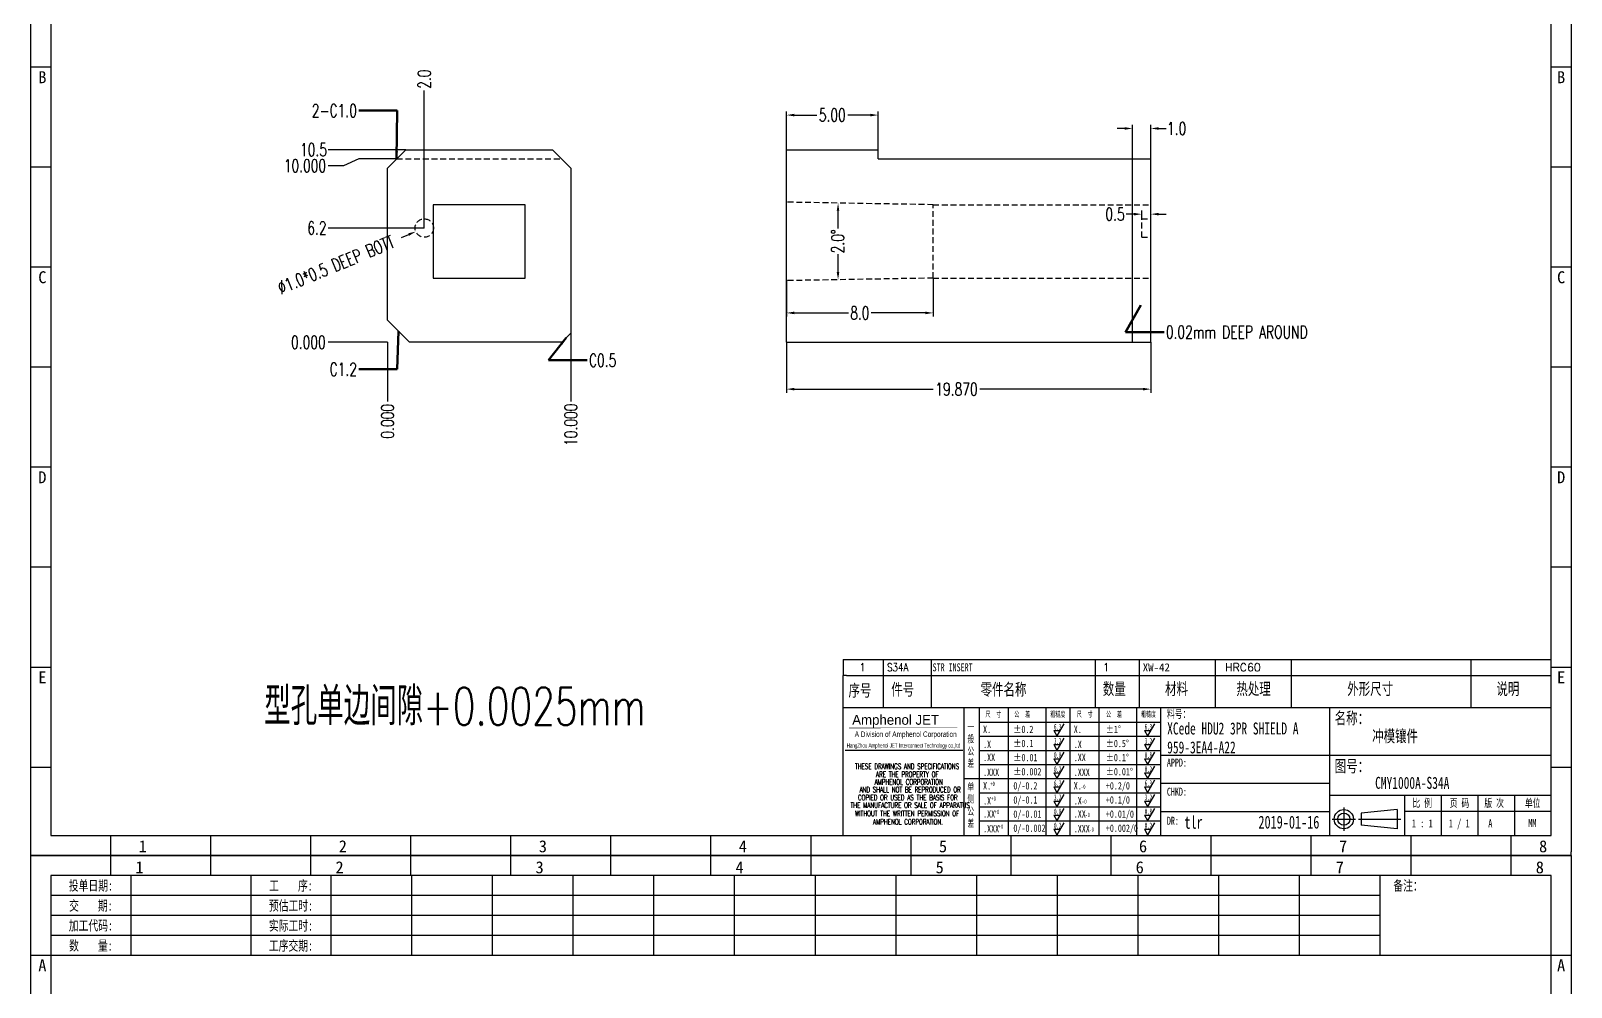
# Model space of a CAD drawing. Header units: millimetres. Extents: x -2852 to 5627, y -2271 to 1849.
# Drawn here: x -1090.8 to -1006.8, y -134.1 to -81.9 of the extents above; entities that cross this region are included whole.
import ezdxf
from ezdxf.enums import TextEntityAlignment as Align

# ---------------------------------------------------------------- set-up
doc = ezdxf.new("R2010")
doc.units = ezdxf.units.MM
doc.header["$PDSIZE"] = 3
doc.linetypes.add('DASHED2', pattern=[9.525, 6.35, -3.175])
for name, color, linetype in [('1', 7, 'Continuous'), ('11', 4, 'DASHED2'), ('41', 1, 'Continuous'), ('PUNCH', 1, 'Continuous')]:
    doc.layers.add(name, color=color, linetype=linetype)
doc.styles.add('CH', font='仿宋_GB2312_0.ttf')
doc.styles.add('jet01', font='simplex.shx', dxfattribs={"width": 0.7, "bigfont": 'hztxt.shx'})
doc.styles.add('jet02', font='simplex.shx', dxfattribs={"width": 0.7})
doc.styles.add('SIMPLEX', font='SIMPLEX')
doc.styles.get("Standard").update_dxf_attribs({"font": '仿宋_GB2312_0.ttf', "width": 0.7})
doc.styles.add('TEXTSTYLE_1', font='TRIUMB.TTF')
doc.styles.add('TEXTSTYLE_2', font='TRIUM.TTF')
doc.styles.add('tk', font='', dxfattribs={"width": 0.7})
doc.styles.add('tk 2', font='仿宋_GB2312_0.ttf', dxfattribs={"width": 0.65})
doc.styles.add('tk 4', font='simplex.shx', dxfattribs={"width": 0.65, "bigfont": 'bigfont.shx'})
doc.styles.get('tk').set_extended_font_data('NSimSun')
doc.dimstyles.new('jet02', dxfattribs={"dimtxt": 3.5, "dimasz": 2.1, "dimexe": 1, "dimexo": 0, "dimgap": 0.5, "dimtad": 0, "dimtoh": 1, "dimdec": 3, "dimzin": 9, "dimdsep": 46, "dimtxsty": 'jet02', "dimcen": 0, "dimclrt": 256, "dimazin": 2, "dimtfac": 1, "dimtdec": 3, "dimtofl": 0, "dimtmove": 0, "dimatfit": 1, "dimfxl": 0, "dimarcsym": 0})

# ---------------------------------------------------------------- blocks, each defined once
blk = doc.blocks.new('*D121')
at = {"layer": '41', "ltscale": 0.05}
for p, q in [((-134.425, -2540.86), (-134.425, -2538.77)), ((-134.005, -2538.97), (-132.772, -2538.97)), ((-129.845, -2538.97), (-131.078, -2538.97)), ((-129.425, -2540.86), (-129.425, -2538.77))]:
    blk.add_line(p, q, dxfattribs=at)
for points in [[(-134.005, -2538.9), (-134.005, -2539.04), (-134.425, -2538.97)], [(-129.845, -2538.9), (-129.845, -2539.04), (-129.425, -2538.97)]]:
    blk.add_solid(points, dxfattribs=at)
at = {"layer": 'Defpoints', "color": 0, "ltscale": 0.05}
for p in [(-129.425, -2538.97), (-134.425, -2540.86), (-129.425, -2540.86)]:
    blk.add_point(p, dxfattribs=at)
at = {"layer": '41', "ltscale": 0.05, "insert": (-131.925, -2538.97), "char_height": 0.7, "attachment_point": 5, "style": 'jet02'}
blk.add_mtext('5.00', dxfattribs=at)
blk = doc.blocks.new('A3-N')
at = {"layer": '1', "color": 1}
for p, q in [((0, 0), (0, 296.73)), ((0, 296.73), (420, 296.73)), ((21.82, 291.27), (21.82, 296.73)), ((49.09, 291.27), (49.09, 296.73)), ((76.36, 291.27), (76.36, 296.73)), ((103.64, 291.27), (103.64, 296.73)), ((103.64, 291.27), (103.64, 296.73)), ((103.64, 291.27), (103.64, 296.73)), ((130.91, 291.27), (130.91, 296.73)), ((158.18, 291.27), (158.18, 296.73)), ((185.45, 291.27), (185.45, 296.73)), ((212.73, 291.27), (212.73, 296.73)), ((240, 291.27), (240, 296.73)), ((267.27, 291.27), (267.27, 296.73)), ((294.55, 291.27), (294.55, 296.73)), ((321.82, 291.27), (321.82, 296.73)), ((349.09, 291.27), (349.09, 296.73)), ((376.36, 291.27), (376.36, 296.73)), ((403.64, 291.27), (403.64, 296.73)), ((420, 296.73), (420, 1)), ((5.45, 269.45), (0, 269.45)), ((420, 269.45), (414.55, 269.45)), ((5.45, 242.18), (0, 242.18)), ((420, 242.18), (414.55, 242.18)), ((5.45, 214.91), (0, 214.91)), ((420, 214.91), (414.55, 214.91)), ((5.45, 187.64), (0, 187.64)), ((420, 187.64), (414.55, 187.64)), ((5.45, 160.36), (0, 160.36)), ((420, 160.36), (414.55, 160.36)), ((5.45, 133.09), (0, 133.09)), ((420, 133.09), (414.55, 133.09)), ((5.45, 105.82), (0, 105.82)), ((420, 105.82), (414.55, 105.82)), ((5.45, 78.55), (0, 78.55)), ((420, 78.55), (414.55, 78.55)), ((5.45, 51.27), (0, 51.27)), ((420, 51.27), (414.55, 51.27)), ((222.45, 49.09), (221.45, 49.09)), ((221.45, 49.09), (221.45, 40.36)), ((222.45, 49.09), (414.55, 49.09)), ((232.36, 49.09), (232.36, 40.36)), ((245.45, 49.09), (245.45, 40.36)), ((290.18, 49.09), (290.18, 40.36)), ((302.18, 49.09), (302.18, 40.36)), ((322.91, 49.09), (322.91, 40.36)), ((343.64, 49.09), (343.64, 40.36)), ((392.73, 40.36), (392.73, 49.09)), ((258.55, 40.36), (258.55, 5.44)), ((266.45, 40.36), (266.45, 5.44)), ((276.78, 40.36), (276.78, 5.45)), ((291.18, 40.36), (291.18, 5.45)), ((301.51, 40.37), (301.51, 5.46)), ((308.01, 40.36), (308.01, 5.45)), ((354.09, 40.36), (354.09, 5.45)), ((308.01, 32.39), (258.55, 32.39)), ((308.01, 28.54), (258.55, 28.54)), ((414.55, 27.27), (308.01, 27.27)), ((5.45, 24), (0, 24)), ((308.01, 24.69), (258.55, 24.69)), ((420, 24), (414.55, 24)), ((308.01, 16.99), (258.55, 16.99)), ((354.09, 19.63), (308.01, 19.63)), ((308.01, 13.14), (258.55, 13.14)), ((414.55, 16.36), (354.09, 16.36)), ((374.55, 16.36), (374.55, 5.45)), ((384.55, 16.36), (384.55, 5.45)), ((394.55, 16.36), (394.55, 5.45)), ((404.55, 16.36), (404.55, 5.45)), ((308.01, 9.29), (258.55, 9.29)), ((308.01, 11.99), (354.09, 11.99)), ((372.51, 12.49), (362.69, 11.5)), ((362.69, 11.5), (362.69, 8.23)), ((372.51, 12.49), (372.51, 7.25)), ((414.55, 12), (374.55, 12)), ((21.82, 0), (21.82, 5.45)), ((49.09, 0), (49.09, 5.45)), ((76.36, 0), (76.36, 5.45)), ((103.64, 0), (103.64, 5.45)), ((130.91, 0), (130.91, 5.45)), ((158.18, 0), (158.18, 5.45)), ((185.45, 0), (185.45, 5.45)), ((212.73, 0), (212.73, 5.45)), ((240, 0), (240, 5.45)), ((267.27, 0), (267.27, 5.45)), ((294.55, 0), (294.55, 5.45)), ((321.82, 0), (321.82, 5.45)), ((349.09, 0), (349.09, 5.45)), ((372.51, 7.25), (362.69, 8.23)), ((376.36, 0), (376.36, 5.45)), ((403.64, 0), (403.64, 5.45)), ((1, 0), (0, 0)), ((420, 0), (1, 0)), ((420, 0), (420, 1))]:
    blk.add_line(p, q, dxfattribs=at)
at = {"layer": '1'}
for p, q in [((414.55, 278.18), (414.55, 284.73)), ((221.45, 40.36), (221.45, 5.45)), ((221.45, 40.36), (414.55, 40.36)), ((221.45, 40.36), (414.55, 40.36)), ((254.41, 40.36), (254.41, 5.45)), ((283.28, 40.36), (283.28, 5.45)), ((308.01, 36.24), (258.55, 36.24)), ((222.08, 28.67), (254.12, 28.67)), ((308.01, 20.84), (254.41, 20.84))]:
    blk.add_line(p, q, dxfattribs=at)
at = {"layer": '1', "color": 1, "ltscale": 0.05}
for p, q in [((278.93, 34.04), (279.79, 32.56)), ((278.93, 34.04), (280.65, 34.04)), ((281.68, 35.84), (279.79, 32.56)), ((303.66, 34.05), (304.52, 32.56)), ((303.66, 34.05), (305.38, 34.05)), ((306.41, 35.84), (304.52, 32.56)), ((278.93, 30.19), (279.79, 28.71)), ((278.93, 30.19), (280.65, 30.19)), ((281.68, 31.99), (279.79, 28.71)), ((303.66, 30.2), (305.38, 30.2)), ((303.66, 30.2), (304.52, 28.71)), ((306.41, 31.99), (304.52, 28.71)), ((278.93, 26.34), (279.79, 24.86)), ((278.93, 26.34), (280.65, 26.34)), ((281.68, 28.14), (279.79, 24.86)), ((303.66, 26.35), (304.52, 24.86)), ((303.66, 26.35), (305.38, 26.35)), ((306.41, 28.14), (304.52, 24.86)), ((278.93, 22.49), (280.65, 22.49)), ((278.93, 22.49), (279.79, 21.01)), ((281.68, 24.29), (279.79, 21.01)), ((303.66, 22.5), (305.38, 22.5)), ((303.66, 22.5), (304.52, 21.01)), ((306.41, 24.29), (304.52, 21.01)), ((278.93, 18.66), (279.79, 17.17)), ((278.93, 18.66), (280.65, 18.66)), ((281.68, 20.45), (279.79, 17.17)), ((303.66, 18.66), (304.52, 17.18)), ((303.66, 18.66), (305.38, 18.66)), ((306.41, 20.46), (304.52, 17.18)), ((278.93, 14.81), (280.65, 14.81)), ((278.93, 14.81), (279.79, 13.32)), ((281.68, 16.6), (279.79, 13.32)), ((281.68, 12.75), (279.79, 9.47)), ((303.66, 14.81), (305.38, 14.81)), ((303.66, 14.81), (304.52, 13.33)), ((306.41, 16.61), (304.52, 13.33)), ((306.41, 12.76), (304.52, 9.48)), ((278.93, 10.96), (279.79, 9.47)), ((278.93, 10.96), (280.65, 10.96)), ((281.68, 8.9), (279.79, 5.62)), ((303.66, 10.96), (304.52, 9.48)), ((303.66, 10.96), (305.38, 10.96)), ((306.41, 8.91), (304.52, 5.63)), ((278.93, 7.11), (279.79, 5.62)), ((278.93, 7.11), (280.65, 7.11)), ((303.66, 7.11), (305.38, 7.11)), ((303.66, 7.11), (304.52, 5.63))]:
    blk.add_line(p, q, dxfattribs=at)
at = {"layer": '1', "color": 1, "ltscale": 0.1}
for p, q in [((358.01, 13.02), (358.01, 6.71)), ((354.86, 9.87), (361.17, 9.87)), ((362.03, 9.87), (373.54, 9.87))]:
    blk.add_line(p, q, dxfattribs=at)
at = {"layer": '1'}
blk.add_lwpolyline([(221.45, 5.45), (414.55, 5.45), (414.55, 291.27), (5.45, 291.27), (5.45, 5.45), (414.55, 5.45)], dxfattribs=at)
at = {"layer": '1', "color": 7, "linetype": 'Continuous', "const_width": 0.123}
blk.add_lwpolyline([(223.11, 34.74), (252.6, 34.76)], dxfattribs=at)
at = {"layer": '1', "color": 1}
for radius in [2.62, 1.64]:
    blk.add_circle((358.01, 9.87), radius, dxfattribs=at)
at = {"layer": '41'}
for p, q in [((27.27, 291.27), (27.27, 269.45)), ((60, 291.27), (60, 269.45)), ((81.82, 291.27), (81.82, 269.45)), ((103.82, 291.27), (103.82, 269.45)), ((125.82, 291.27), (125.82, 269.45)), ((147.82, 291.27), (147.82, 269.45)), ((169.82, 291.27), (169.82, 269.45)), ((191.82, 291.27), (191.82, 269.45)), ((213.82, 291.27), (213.82, 269.45)), ((235.82, 291.27), (235.82, 269.45)), ((257.82, 291.27), (257.82, 269.45)), ((279.82, 291.27), (279.82, 269.45)), ((301.82, 291.27), (301.82, 269.45)), ((323.82, 291.27), (323.82, 269.45)), ((345.82, 291.27), (345.82, 269.45)), ((367.82, 291.27), (367.82, 269.45)), ((367.82, 285.82), (5.45, 285.82)), ((367.82, 280.36), (5.45, 280.36)), ((367.82, 274.91), (5.45, 274.91)), ((414.55, 269.45), (5.45, 269.45))]:
    blk.add_line(p, q, dxfattribs=at)
at = {"layer": '1', "color": 1}
for s, p in [('1', (29.64, 295.11)), ('2', (84.18, 295.11)), ('3', (138.73, 295.11)), ('4', (193.27, 295.11)), ('5', (247.82, 295.11)), ('6', (302.36, 295.11)), ('7', (356.91, 295.11)), ('8', (411.45, 295.11)), ('1', (30.53, 4.11)), ('2', (85.08, 4.11)), ('3', (139.62, 4.11)), ('4', (194.17, 4.11)), ('5', (248.72, 4.11)), ('6', (303.26, 4.11)), ('7', (357.81, 4.11)), ('8', (412.35, 4.11))]:
    blk.add_text(s, height=3.27, dxfattribs=at).set_placement(p, align=Align.TOP_CENTER)
at = {"layer": '1', "style": 'tk', "width": 0.7}
for s, p in [('投单日期:', (16.36, 288.55)), ('工    序:', (70.91, 288.55)), ('备注：', (375.51, 288.55)), ('交    期:', (16.36, 283.09)), ('预估工时:', (70.91, 283.09)), ('加工代码:', (16.36, 277.64)), ('实际工时:', (70.91, 277.64)), ('数    量:', (16.36, 272.18)), ('工序交期:', (70.91, 272.18))]:
    blk.add_text(s, height=2.727, dxfattribs=at).set_placement(p, align=Align.MIDDLE)
at = {"layer": '1', "color": 1}
for s, p in [('A', (2.04, 268.36)), ('B', (2.04, 213.82)), ('C', (2.04, 159.27)), ('D', (2.04, 104.73)), ('E', (2.04, 50.18))]:
    blk.add_text(s, height=3.27, dxfattribs=at).set_placement(p, align=Align.TOP_LEFT)
for s, p in [('A', (418.37, 268.36)), ('B', (418.37, 213.82)), ('C', (418.37, 159.27)), ('D', (418.37, 104.73)), ('E', (418.37, 50.18))]:
    blk.add_text(s, height=3.27, dxfattribs=at).set_placement(p, align=Align.TOP_RIGHT)
at = {"layer": '1', "color": 1, "style": 'tk 2', "width": 0.7}
for s, height, p in [('序号', 3.273, (222.96, 43.34)), ('件号', 3.273, (234.62, 43.61)), ('零件名称', 3.273, (258.97, 43.61)), ('数量', 3.273, (292.3, 43.78)), ('材料', 3.273, (309.27, 43.78)), ('热处理', 3.273, (328.71, 43.78)), ('外形尺寸', 3.273, (358.94, 43.78)), ('说明', 3.273, (399.61, 43.78)), ('料号：', 2.182, (309.77, 37.46)), ('名称：', 3.273, (355.52, 35.79)), ('图号：', 3.273, (355.52, 22.7)), ('比 例', 2.182, (376.69, 13.18)), ('页 码', 2.182, (386.85, 13.18)), ('版 次', 2.182, (396.31, 13.18)), ('单位', 2.182, (407.35, 13.18))]:
    blk.add_text(s, height=height, dxfattribs=at).set_placement(p)
at = {"layer": '1', "color": 7, "linetype": 'Continuous', "style": 'TEXTSTYLE_1'}
blk.add_text('Amphenol JET', height=2.7, dxfattribs=at).set_placement((223.96, 35.61))
at = {"layer": '1', "color": 7, "linetype": 'Continuous'}
for s, height, style, width, p in [('A Division of Amphenol Corporation', 1.5, 'TEXTSTYLE_2', 0.7, (224.64, 32.29)), ('HangZhou Amphenol JET Interconnect Technology co.,ltd ', 1.2, 'TEXTSTYLE_2', 0.6, (222.47, 29.36)), ('THESE DRAWINGS AND SPECIFICATIONS', 1.5, 'tk 4', 0.6, (224.73, 23.52)), ('ARE THE PROPERTY OF', 1.5, 'tk 4', 0.6, (230.45, 21.35)), ('AND SHALL NOT BE REPRODUCED OR', 1.5, 'tk 4', 0.6, (225.95, 17.17)), ('AMPHENOL CORPORATION', 1.5, 'tk 4', 0.6, (230.04, 19.27)), ('THE MANUFACTURE OR SALE OF APPARATUS', 1.5, 'tk 4', 0.6, (223.5, 12.92)), ('COPIED OR USED AS THE BASIS FOR', 1.5, 'tk 4', 0.6, (225.54, 15.02)), ('WITHOUT THE WRITTEN PERMISSION OF', 1.5, 'tk 4', 0.6, (224.73, 10.67)), ('AMPHENOL CORPORATION.', 1.5, 'tk 4', 0.6, (229.63, 8.4))]:
    blk.add_text(s, height=height, dxfattribs=dict(at, style=style, width=width)).set_placement(p)
at = {"layer": '1', "color": 1, "style": 'tk 2', "width": 0.7}
for s, p in [('X.', (259.64, 34.37)), ('%%P0.2', (267.9, 34.37)), ('X.', (284.37, 34.37)), ('%%P1%%D', (293.12, 34.37)), ('.X', (259.64, 30.28)), ('%%P0.1', (267.9, 30.52)), ('.X', (284.37, 30.28)), ('%%P0.5%%D', (293.12, 30.52)), ('.XX', (259.64, 26.71)), ('%%P0.01', (267.9, 26.67)), ('.XX', (284.37, 26.71)), ('%%P0.1%%D', (293.12, 26.67)), ('.XXX', (259.64, 22.68)), ('%%P0.002', (267.9, 22.82)), ('.XXX', (284.37, 22.68)), ('%%P0.01%%D', (293.12, 22.82)), ('X.', (259.64, 18.97)), ('0/-0.2', (267.9, 18.97)), ('X.', (284.37, 18.97)), ('+0.2/0', (293.12, 18.97)), ('.X', (259.64, 14.88)), ('0/-0.1', (267.9, 15.12)), ('.X', (284.37, 14.88)), ('+0.1/0', (293.12, 15.12)), ('.XX', (259.64, 11.31)), ('0/-0.01', (267.9, 11.27)), ('0/-0.002', (267.9, 7.42)), ('.XX', (284.37, 11.31)), ('+0.01/0', (293.12, 11.27)), ('+0.002/0', (293.12, 7.42)), ('.XXX', (259.64, 7.28)), ('.XXX', (284.37, 7.28))]:
    blk.add_text(s, height=2, dxfattribs=at).set_placement(p, align=Align.MIDDLE_LEFT)
at = {"layer": '1', "color": 1, "ltscale": 0.05, "style": 'tk 2', "width": 0.5}
for s, p in [('6.3', (279.01, 34.26)), ('6.3', (303.74, 34.27)), ('3.2', (279.01, 30.41)), ('3.2', (303.74, 30.42)), ('0.8', (279.01, 26.56)), ('0.8', (303.74, 26.57)), ('0.2', (279.01, 22.71)), ('0.2', (303.74, 22.72)), ('6.3', (279.01, 18.87)), ('6.3', (303.74, 18.88)), ('3.2', (279.01, 15.02)), ('0.8', (279.01, 11.17)), ('3.2', (303.74, 15.03)), ('0.8', (303.74, 11.18)), ('0.2', (279.01, 7.32)), ('0.2', (303.74, 7.33))]:
    blk.add_text(s, height=1.6, dxfattribs=at).set_placement(p)
at = {"layer": '1', "style": 'tk 2', "width": 0.7}
for s, p in [('APPD:', (309.77, 24.21)), ('CHKD:', (309.77, 16.27)), ('DR:', (309.77, 8.35))]:
    blk.add_text(s, height=2.182, dxfattribs=at).set_placement(p)
at = {"layer": '1', "color": 7, "style": 'tk 2', "width": 0.7}
blk.add_text('MM', height=2.182, dxfattribs=at).set_placement((408.31, 7.75))
at = {"layer": '1', "color": 1, "ltscale": 0.05, "char_height": 1.5, "width": 6.3627, "attachment_point": 1, "style": 'tk 2'}
for s, insert in [('尺  寸', (260.31, 39.25)), ('公  差', (268.17, 39.25)), ('粗糙度', (277.98, 39.25)), ('尺  寸', (285.2, 39.25)), ('公  差', (293.18, 39.25)), ('粗糙度', (302.71, 39.26))]:
    blk.add_mtext(s, dxfattribs=dict(at, insert=insert))
at = {"layer": '1', "ltscale": 0.05, "char_height": 2, "width": 2.5195, "attachment_point": 1, "style": 'tk 2'}
for s, insert in [('一般公差', (255.39, 36.11)), ('单侧公差', (255.39, 19.71))]:
    blk.add_mtext(s, dxfattribs=dict(at, insert=insert))
at = {"layer": '1', "color": 1, "ltscale": 0.05, "char_height": 1.2, "width": 5.1396, "attachment_point": 1, "line_spacing_factor": 0.8, "style": 'tk 2'}
for s, insert in [('+0', (261.58, 20.13)), ('-0', (286.31, 19.33)), ('+0', (261.88, 16.09)), ('-0', (286.61, 15.29)), ('+0', (262.79, 12.45)), ('+0', (263.87, 8.44)), ('-0', (287.51, 11.65)), ('-0', (288.59, 7.64))]:
    blk.add_mtext(s, dxfattribs=dict(at, insert=insert))
at = {"layer": '1', "style": 'tk 2', "width": 0.7}
for tag, p in [('PATR-NO1', (309.84, 32.96)), ('TITLE', (365.74, 30.9)), ('PATR-NO2', (309.84, 27.81)), ('DWG-NO:', (366.54, 18.14))]:
    blk.add_attdef(tag, p, '', height=3.27, dxfattribs=at)
at = {"layer": '1', "color": 1, "style": 'tk 2', "width": 0.7}
for tag, p in [('DRAW', (314.55, 7.27)), ('DATE', (334.72, 7.32))]:
    blk.add_attdef(tag, p, '', height=3.49, dxfattribs=at)
at = {"layer": '1', "style": 'tk 2', "width": 0.7}
for tag, p in [('SCALE', (376.55, 8.73)), ('SHEET', (386.6, 8.72)), ('REV', (397.38, 8.73))]:
    blk.add_attdef(tag, text='', height=2.18, dxfattribs=at).set_placement(p, align=Align.MIDDLE_LEFT)
blk = doc.blocks.new('FB3')
at = {"layer": '1', "color": 1}
for p, q in [((0, 4.36), (193.09, 4.36)), ((0, 4.36), (0, 0)), ((10.91, 4.36), (10.91, 0)), ((24, 4.36), (24, 0)), ((68.73, 4.36), (68.73, 0)), ((80.73, 4.36), (80.73, 0)), ((101.45, 4.36), (101.45, 0)), ((122.18, 4.36), (122.18, 0)), ((171.27, 0), (171.27, 4.36))]:
    blk.add_line(p, q, dxfattribs=at)
at = {"layer": '1'}
for tag, style, p in [('ITEM', 'SIMPLEX', (4.36, 2.18)), ('PARTNO', 'SIMPLEX', (12, 2.18)), ('QTY', 'SIMPLEX', (74.18, 2.18)), ('MATL', 'CH', (81.72, 2.18)), ('FINISH', 'SIMPLEX', (104.17, 2.18)), ('SPEC', 'SIMPLEX', (130.91, 2.18)), ('REMARK', 'SIMPLEX', (174.06, 2.18))]:
    blk.add_attdef(tag, text='', height=2.18, dxfattribs=dict(at, style=style)).set_placement(p, align=Align.MIDDLE_LEFT)
at = {"layer": '1', "style": 'tk', "width": 0.7}
blk.add_attdef('DIE', text='', height=2.18, dxfattribs=at).set_placement((24.43, 2.18), align=Align.MIDDLE_LEFT)
blk = doc.blocks.new('*D2112')
at = {"layer": '41', "ltscale": 0.05}
for p, q in [((-134.425, -2551.36), (-134.425, -2554.117)), ((-114.555, -2551.36), (-114.555, -2554.117)), ((-134.005, -2553.917), (-126.421, -2553.917)), ((-114.975, -2553.917), (-123.888, -2553.917))]:
    blk.add_line(p, q, dxfattribs=at)
for points in [[(-134.005, -2553.847), (-134.005, -2553.987), (-134.425, -2553.917)], [(-114.975, -2553.847), (-114.975, -2553.987), (-114.555, -2553.917)]]:
    blk.add_solid(points, dxfattribs=at)
at = {"layer": 'Defpoints', "color": 0, "ltscale": 0.05}
for p in [(-134.425, -2551.36), (-114.555, -2551.36), (-134.425, -2553.917)]:
    blk.add_point(p, dxfattribs=at)
at = {"layer": '41', "ltscale": 0.05, "insert": (-125.154, -2553.917), "char_height": 0.7, "attachment_point": 5, "style": 'jet02'}
blk.add_mtext('19.870', dxfattribs=at)
blk = doc.blocks.new('*D2113')
at = {"layer": '41', "ltscale": 0.05}
for p, q in [((-134.425, -2548), (-134.425, -2549.961)), ((-126.425, -2547.86), (-126.425, -2549.961)), ((-134.005, -2549.761), (-131.038, -2549.761)), ((-126.845, -2549.761), (-129.812, -2549.761))]:
    blk.add_line(p, q, dxfattribs=at)
for points in [[(-134.005, -2549.691), (-134.005, -2549.831), (-134.425, -2549.761)], [(-126.845, -2549.691), (-126.845, -2549.831), (-126.425, -2549.761)]]:
    blk.add_solid(points, dxfattribs=at)
at = {"layer": 'Defpoints', "color": 0, "ltscale": 0.05}
for p in [(-134.425, -2548), (-126.425, -2547.86), (-134.425, -2549.761)]:
    blk.add_point(p, dxfattribs=at)
at = {"layer": '41', "ltscale": 0.05, "insert": (-130.425, -2549.761), "char_height": 0.7, "attachment_point": 5, "style": 'jet02'}
blk.add_mtext('8.0', dxfattribs=at)
blk = doc.blocks.new('*D2114')
at = {"layer": '41', "ltscale": 0.05}
for start, end in [(179.2009, 179.66756), (180.33244, 180.7991)]:
    blk.add_arc((-11.845, -2545.86), 119.782, start, end, dxfattribs=at)
for points in [[(-131.686, -2544.189), (-131.546, -2544.191), (-131.609, -2543.77)], [(-131.546, -2547.53), (-131.686, -2547.532), (-131.609, -2547.951)]]:
    blk.add_solid(points, dxfattribs=at)
at = {"layer": 'Defpoints', "color": 0, "ltscale": 0.05}
for p in [(-134.425, -2543.721), (-126.425, -2543.86), (-131.626, -2545.164), (-134.425, -2548), (-126.425, -2547.86)]:
    blk.add_point(p, dxfattribs=at)
at = {"layer": '41', "ltscale": 0.05, "insert": (-131.628, -2545.86), "char_height": 0.7, "attachment_point": 5, "rotation": 90, "style": 'jet02'}
blk.add_mtext('2.0°', dxfattribs=at)
blk = doc.blocks.new('*D2115')
at = {"layer": '41', "ltscale": 0.05}
for p, q in [((-115.975, -2539.702), (-116.395, -2539.702)), ((-115.555, -2541.36), (-115.555, -2539.502)), ((-114.555, -2541.36), (-114.555, -2539.502)), ((-114.135, -2539.702), (-113.715, -2539.702))]:
    blk.add_line(p, q, dxfattribs=at)
for points in [[(-115.975, -2539.632), (-115.975, -2539.772), (-115.555, -2539.702)], [(-114.135, -2539.632), (-114.135, -2539.772), (-114.555, -2539.702)]]:
    blk.add_solid(points, dxfattribs=at)
at = {"layer": 'Defpoints', "color": 0, "ltscale": 0.05}
for p in [(-114.555, -2539.702), (-115.555, -2541.36), (-114.555, -2541.36)]:
    blk.add_point(p, dxfattribs=at)
at = {"layer": '41', "ltscale": 0.05, "insert": (-113.148, -2539.702), "char_height": 0.7, "attachment_point": 5, "style": 'jet02'}
blk.add_mtext('1.0', dxfattribs=at)
blk = doc.blocks.new('*D2116')
at = {"layer": '41', "ltscale": 0.05}
for p, q in [((-115.055, -2544.63), (-115.055, -2544.174)), ((-114.555, -2544.63), (-114.555, -2544.174)), ((-115.475, -2544.374), (-115.895, -2544.374)), ((-114.135, -2544.374), (-113.715, -2544.374))]:
    blk.add_line(p, q, dxfattribs=at)
for points in [[(-115.475, -2544.304), (-115.475, -2544.444), (-115.055, -2544.374)], [(-114.135, -2544.304), (-114.135, -2544.444), (-114.555, -2544.374)]]:
    blk.add_solid(points, dxfattribs=at)
at = {"layer": 'Defpoints', "color": 0, "ltscale": 0.05}
for p in [(-115.055, -2544.374), (-115.055, -2544.63), (-114.555, -2544.63)]:
    blk.add_point(p, dxfattribs=at)
at = {"layer": '41', "ltscale": 0.05, "insert": (-116.508, -2544.374), "char_height": 0.7, "attachment_point": 5, "style": 'jet02'}
blk.add_mtext('0.5', dxfattribs=at)
blk = doc.blocks.new('*D2117')
at = {"layer": '41', "ltscale": 0.05}
blk.add_line((-156.183, -2551.36), (-159.416, -2551.36), dxfattribs=at)
at = {"layer": 'Defpoints', "color": 0, "ltscale": 0.05}
for p in [(-159.416, -2551.36), (-156.183, -2551.36), (-156.183, -2551.36)]:
    blk.add_point(p, dxfattribs=at)
at = {"layer": '41', "ltscale": 0.05, "insert": (-160.496, -2551.36), "char_height": 0.7, "attachment_point": 5, "style": 'jet02'}
blk.add_mtext('0.000', dxfattribs=at)
blk = doc.blocks.new('*D2118')
at = {"layer": '41', "ltscale": 0.05}
blk.add_line((-154.175, -2545.13), (-159.416, -2545.13), dxfattribs=at)
at = {"layer": 'Defpoints', "color": 0, "ltscale": 0.05}
for p in [(-159.416, -2545.13), (-154.175, -2545.13), (-156.183, -2551.36)]:
    blk.add_point(p, dxfattribs=at)
at = {"layer": '41', "ltscale": 0.05, "insert": (-160.029, -2545.13), "char_height": 0.7, "attachment_point": 5, "style": 'jet02'}
blk.add_mtext('6.2', dxfattribs=at)
blk = doc.blocks.new('*D2119')
at = {"layer": '41', "ltscale": 0.05}
for p, q in [((-158.576, -2541.735), (-159.416, -2541.735)), ((-157.736, -2541.36), (-158.576, -2541.735)), ((-155.683, -2541.36), (-157.736, -2541.36))]:
    blk.add_line(p, q, dxfattribs=at)
at = {"layer": 'Defpoints', "color": 0, "ltscale": 0.05}
for p in [(-159.416, -2541.735), (-155.683, -2541.36), (-156.183, -2551.36)]:
    blk.add_point(p, dxfattribs=at)
at = {"layer": '41', "ltscale": 0.05, "insert": (-160.682, -2541.735), "char_height": 0.7, "attachment_point": 5, "style": 'jet02'}
blk.add_mtext('10.000', dxfattribs=at)
blk = doc.blocks.new('*D2120')
at = {"layer": '41', "ltscale": 0.05}
blk.add_line((-155.183, -2540.86), (-159.416, -2540.86), dxfattribs=at)
at = {"layer": 'Defpoints', "color": 0, "ltscale": 0.05}
for p in [(-159.416, -2540.86), (-155.183, -2540.86), (-156.183, -2551.36)]:
    blk.add_point(p, dxfattribs=at)
at = {"layer": '41', "ltscale": 0.05, "insert": (-160.216, -2540.86), "char_height": 0.7, "attachment_point": 5, "style": 'jet02'}
blk.add_mtext('10.5', dxfattribs=at)
blk = doc.blocks.new('*D2121')
at = {"layer": '41', "ltscale": 0.05}
blk.add_line((-156.183, -2551.36), (-156.183, -2554.594), dxfattribs=at)
at = {"layer": 'Defpoints', "color": 0, "ltscale": 0.05}
for p in [(-156.183, -2551.36), (-156.183, -2551.36), (-156.183, -2554.594)]:
    blk.add_point(p, dxfattribs=at)
at = {"layer": '41', "ltscale": 0.05, "insert": (-156.183, -2555.674), "char_height": 0.7, "attachment_point": 5, "rotation": 90, "style": 'jet02'}
blk.add_mtext('0.000', dxfattribs=at)
blk = doc.blocks.new('*D2122')
at = {"layer": '41', "ltscale": 0.05}
blk.add_line((-146.183, -2550.86), (-146.183, -2554.594), dxfattribs=at)
at = {"layer": 'Defpoints', "color": 0, "ltscale": 0.05}
for p in [(-146.183, -2550.86), (-156.183, -2551.36), (-146.183, -2554.594)]:
    blk.add_point(p, dxfattribs=at)
at = {"layer": '41', "ltscale": 0.05, "insert": (-146.183, -2555.86), "char_height": 0.7, "attachment_point": 5, "rotation": 90, "style": 'jet02'}
blk.add_mtext('10.000', dxfattribs=at)
blk = doc.blocks.new('*D2123')
at = {"layer": '41', "ltscale": 0.05}
blk.add_line((-154.175, -2545.13), (-154.175, -2537.627), dxfattribs=at)
at = {"layer": 'Defpoints', "color": 0, "ltscale": 0.05}
for p in [(-154.175, -2537.627), (-154.175, -2545.13), (-156.183, -2551.36)]:
    blk.add_point(p, dxfattribs=at)
at = {"layer": '41', "ltscale": 0.05, "insert": (-154.175, -2537.014), "char_height": 0.7, "attachment_point": 5, "rotation": 90, "style": 'jet02'}
blk.add_mtext('2.0', dxfattribs=at)
blk = doc.blocks.new('*D2124')
at = {"layer": '41', "ltscale": 0.05}
blk.add_line((-155.412, -2545.645), (-155.024, -2545.484), dxfattribs=at)
blk.add_solid([(-155.051, -2545.419), (-154.997, -2545.548), (-154.636, -2545.322)], dxfattribs=at)
at = {"layer": 'Defpoints', "color": 0, "ltscale": 0.05}
for p in [(-153.713, -2544.939), (-154.636, -2545.322)]:
    blk.add_point(p, dxfattribs=at)
at = {"layer": '41', "ltscale": 0.05, "insert": (-158.995, -2547.134), "char_height": 0.7, "attachment_point": 5, "rotation": 22.57579, "style": 'jet02'}
blk.add_mtext('∅1.0*0.5 DEEP BOTT', dxfattribs=at)

msp = doc.modelspace()

# ---------------------------------------------------------------- linework, layer by layer
at = {"layer": '1', "ltscale": 0.05}
for p, q in [((-1071.3903, -89.4307), (-1070.3903, -88.4307)), ((-1070.3903, -88.4307), (-1062.3903, -88.4307)), ((-1062.3903, -88.4307), (-1061.3903, -89.4307)), ((-1049.6328, -88.4307), (-1044.6328, -88.4307)), ((-1049.6328, -98.9307), (-1049.6328, -88.4307)), ((-1044.6328, -88.9307), (-1044.6328, -88.4307)), ((-1044.6328, -88.9307), (-1029.7628, -88.9307)), ((-1029.7628, -98.9307), (-1029.7628, -88.9307)), ((-1071.3903, -97.7307), (-1071.3903, -89.4307)), ((-1061.3903, -89.4307), (-1061.3903, -98.4307)), ((-1070.1903, -98.9307), (-1071.3903, -97.7307)), ((-1061.8903, -98.9307), (-1070.1903, -98.9307)), ((-1061.3903, -98.4307), (-1061.8903, -98.9307)), ((-1049.6328, -98.9307), (-1029.7628, -98.9307))]:
    msp.add_line(p, q, dxfattribs=at)
at = {"layer": '1', "color": 3, "ltscale": 0.05}
msp.add_line((-1030.7628, -98.9307), (-1030.7628, -88.9307), dxfattribs=at)
at = {"layer": '11', "ltscale": 0.05}
for p, q in [((-1070.8903, -88.9307), (-1061.8903, -88.9307)), ((-1041.6328, -91.4307), (-1049.6328, -91.291)), ((-1041.6328, -91.4307), (-1029.7628, -91.4307)), ((-1041.6328, -95.4307), (-1041.6328, -91.4307)), ((-1030.2628, -92.2007), (-1029.7628, -92.2007)), ((-1030.2628, -93.2007), (-1030.2628, -92.2007)), ((-1030.2628, -93.2007), (-1029.7628, -93.2007)), ((-1041.6328, -95.4307), (-1049.6328, -95.5703)), ((-1041.6328, -95.4307), (-1029.7628, -95.4307))]:
    msp.add_line(p, q, dxfattribs=at)
msp.add_circle((-1069.3823, -92.7007), 0.5, dxfattribs=at)
at = {"layer": 'PUNCH', "ltscale": 0.05}
msp.add_lwpolyline([(-1068.8903, -91.4307), (-1068.8903, -95.4307), (-1063.8903, -95.4307), (-1063.8903, -91.4307)], close=True, dxfattribs=at)

# ---------------------------------------------------------------- block references
at = {"layer": '1', "ltscale": 0.05, "xscale": 0.2000000000000455, "yscale": 0.2000000000000455, "zscale": 0.2000000000000455}
for p, values in [((-1090.8404, -126.9126), {'DWG-NO:': 'CMY1000A-S34A', 'TITLE': '冲模镶件', 'REV': 'A', 'SHEET': '1 / 1', 'DRAW': 'tlr', 'DATE': '2019-01-16', 'PATR-NO1': 'XCede HDU2 3PR SHIELD A', 'PATR-NO2': '959-3EA4-A22', 'SCALE': '1 : 1'}), ((-1090.8404, -186.2581), {'DWG-NO:': 'CMY1000A-D34A', 'TITLE': '冲模镶件', 'REV': 'A', 'SHEET': '1 / 1', 'DRAW': 'tlr', 'DATE': '2019-01-16', 'PATR-NO1': 'XCede HDU2 3PR SHIELD A', 'PATR-NO2': '959-3EA4-A22', 'SCALE': '1 : 1'})]:
    msp.add_blockref('A3-N', p, dxfattribs=at).add_auto_attribs(values)
at = {"layer": '1', "ltscale": 0.05}
ref = msp.add_blockref('FB3', (-1046.5495, -117.0944), dxfattribs=dict(at, xscale=0.2000000000000455, yscale=0.2000000000000455, zscale=0.2000000000000455))
ref.add_attrib('PARTNO', 'S34A', dxfattribs={"height": 0.43636, "style": 'SIMPLEX', "width": 0.8}).set_placement((-1044.1495, -116.6581), align=Align.MIDDLE_LEFT)
ref.add_attrib('ITEM', '1', dxfattribs={"height": 0.4364, "style": 'SIMPLEX'}).set_placement((-1045.6768, -116.6581), align=Align.MIDDLE_LEFT)
ref.add_attrib('DIE', 'STR INSERT', dxfattribs={"height": 0.43636, "style": 'tk', "width": 0.7}).set_placement((-1041.6635, -116.6581), align=Align.MIDDLE_LEFT)
ref.add_attrib('QTY', '1', dxfattribs={"height": 0.4364, "style": 'SIMPLEX'}).set_placement((-1032.3896, -116.6581), align=Align.MIDDLE_LEFT)
ref.add_attrib('MATL', 'XW-42', dxfattribs={"height": 0.43636, "style": 'CH'}).set_placement((-1030.2063, -116.6581), align=Align.MIDDLE_LEFT)
ref.add_attrib('FINISH', 'HRC60', dxfattribs={"height": 0.43636, "style": 'SIMPLEX'}).set_placement((-1025.715, -116.6581), align=Align.MIDDLE_LEFT)

# ---------------------------------------------------------------- texts
at = {"layer": '1', "ltscale": 0.05, "style": 'jet01', "width": 0.7}
msp.add_text('型孔单边间隙+0.0025mm', height=2.064003, dxfattribs=at).set_placement((-1078.112, -119.8137))
at = {"layer": '41', "ltscale": 0.05, "char_height": 0.7, "style": 'jet02'}
for s, insert, attachment_point in [('2-C1.0', (-1073.0585, -86.2972), 6), ('0.02mm DEEP AROUND', (-1028.9433, -98.3785), 4), ('C0.5', (-1060.4013, -99.9156), 4), ('C1.2', (-1073.0548, -100.4023), 6)]:
    msp.add_mtext(s, dxfattribs=dict(at, insert=insert, attachment_point=attachment_point))

# ---------------------------------------------------------------- dimensions: what is measured, and where the dimension line sits
at = {"layer": '41', "ltscale": 0.05}
for feature_location, offset, dtype, origin, override, picture, middle, set_off in [((-1069.3823, -92.7007), (0, 7.5031), 1, (-1071.3903, -98.9307), {"dimscale": 0.2, "dimtoh": 0, "dimdec": 1, "dimzin": 1, "dimclrd": 256, "dimclre": 256, "dimadec": 1, "dimazin": 0, "dimatfit": 3, "dimlwd": 65535, "dimlwe": 65535}, '*D2123', (-1069.3823, -84.5843), (-915.2077, 2452.4298)), ((-1070.3903, -88.4307), (-4.2331, 0), 0, (-1071.3903, -98.9307), {"dimscale": 0.2, "dimtoh": 0, "dimdec": 1, "dimzin": 1, "dimclrd": 256, "dimclre": 256, "dimadec": 1, "dimazin": 0, "dimatfit": 3, "dimlwd": 65535, "dimlwe": 65535}, '*D2120', (-1075.4233, -88.4307), (-915.2077, 2452.4298)), ((-1070.8903, -88.9307), (-3.7331, -0.375), 0, (-1071.3903, -98.9307), {"dimscale": 0.2, "dimtoh": 0, "dimzin": 1, "dimclrd": 256, "dimclre": 256, "dimadec": 3, "dimazin": 0, "dimatfit": 3, "dimlwd": 65535, "dimlwe": 65535}, '*D2119', (-1075.89, -89.3057), (-915.2077, 2452.4298)), ((-1069.3823, -92.7007), (-5.241, 0), 0, (-1071.3903, -98.9307), {"dimscale": 0.2, "dimtoh": 0, "dimdec": 1, "dimzin": 1, "dimclrd": 256, "dimclre": 256, "dimadec": 1, "dimazin": 0, "dimatfit": 3, "dimlwd": 65535, "dimlwe": 65535}, '*D2118', (-1075.2367, -92.7007), (-915.2077, 2452.4298)), ((-1071.3902582393, -98.9306528461), (-3.2330603729, 0), 0, (-1071.3902582393, -98.9306528461), {"dimscale": 0.2, "dimtoh": 0, "dimzin": 1, "dimclrd": 256, "dimclre": 256, "dimadec": 3, "dimazin": 0, "dimatfit": 3, "dimlwd": 65535, "dimlwe": 65535}, '*D2117', (-1075.7033186121, -98.9306528461), (-915.2077048823, 2452.4298167741)), ((-1071.3902582393, -98.9306528461), (0, -3.2330603729), 1, (-1071.3902582393, -98.9306528461), {"dimscale": 0.2, "dimtoh": 0, "dimzin": 1, "dimclrd": 256, "dimclre": 256, "dimadec": 3, "dimazin": 0, "dimatfit": 3, "dimlwd": 65535, "dimlwe": 65535}, '*D2121', (-1071.3902582393, -103.243713219), (-915.2077048823, 2452.4298167741)), ((-1061.3903, -98.4307), (0, -3.7331), 1, (-1071.3903, -98.9307), {"dimscale": 0.2, "dimtoh": 0, "dimzin": 1, "dimclrd": 256, "dimclre": 256, "dimadec": 3, "dimazin": 0, "dimatfit": 3, "dimlwd": 65535, "dimlwe": 65535}, '*D2122', (-1061.3903, -103.4304), (-915.2077, 2452.4298))]:
    dim = msp.add_ordinate_dim(feature_location=feature_location, offset=offset, dtype=dtype, origin=origin, dimstyle='jet02', override=override, dxfattribs=at)
    dim.commit()
    dim.dimension.update_dxf_attribs({"geometry": picture, "text_midpoint": middle, "insert": set_off})
for base, p1, p2, override, picture, middle in [((-1044.6328, -86.5403), (-1049.6328, -88.4307), (-1044.6328, -88.4307), {"dimscale": 0.2, "dimtoh": 0, "dimdec": 2, "dimzin": 1, "dimclrd": 256, "dimclre": 256, "dimazin": 0, "dimatfit": 3, "dimlwd": 65535, "dimlwe": 65535}, '*D121', (-1047.1328, -86.5403)), ((-1029.7628, -87.2727), (-1030.7628, -88.9307), (-1029.7628, -88.9307), {"dimscale": 0.2, "dimtoh": 0, "dimdec": 1, "dimzin": 1, "dimclrd": 256, "dimclre": 256, "dimadec": 1, "dimazin": 0, "dimatfit": 3, "dimlwd": 65535, "dimlwe": 65535}, '*D2115', (-1028.3561, -87.2727)), ((-1030.2628, -91.9437), (-1029.7628, -92.2007), (-1030.2628, -92.2007), {"dimscale": 0.2, "dimtoh": 0, "dimdec": 1, "dimzin": 1, "dimclrd": 256, "dimclre": 256, "dimadec": 1, "dimazin": 0, "dimatfit": 3, "dimlwd": 65535, "dimlwe": 65535}, '*D2116', (-1031.7161, -91.9437)), ((-1049.6328, -97.3316), (-1041.6328, -95.4307), (-1049.6328, -95.5703), {"dimscale": 0.2, "dimtoh": 0, "dimdec": 1, "dimzin": 1, "dimclrd": 256, "dimclre": 256, "dimadec": 1, "dimazin": 0, "dimatfit": 3, "dimlwd": 65535, "dimlwe": 65535}, '*D2113', (-1045.6328, -97.3316))]:
    dim = msp.add_linear_dim(base=base, p1=p1, p2=p2, dimstyle='jet02', override=override, dxfattribs=at)
    dim.commit()
    dim.dimension.update_dxf_attribs({"geometry": picture, "text_midpoint": middle, "insert": (-915.2077, 2452.4298)})
dim = msp.add_angular_dim_2l(base=(-1046.8332, -92.7338), line1=((-1041.6328, -91.4307), (-1049.6328, -91.291)), line2=((-1041.6328, -95.4307), (-1049.6328, -95.5703)), dimstyle='jet02', override={"dimscale": 0.2, "dimtoh": 0, "dimdec": 1, "dimzin": 1, "dimclrd": 256, "dimclre": 256, "dimadec": 1, "dimazin": 0, "dimatfit": 3, "dimlwd": 65535, "dimlwe": 65535}, dxfattribs=at)
dim.commit()
dim.dimension.update_dxf_attribs({"geometry": '*D2114', "text_midpoint": (-1046.8353, -93.4307), "insert": (-915.2077, 2452.4298)})
dim = msp.add_diameter_dim_2p(p1=(-1068.9206, -92.5087), p2=(-1069.844, -92.8926), text='<>*0.5 DEEP BOTT', dimstyle='jet02', override={"dimscale": 0.2, "dimtoh": 0, "dimdec": 1, "dimzin": 1, "dimclrd": 256, "dimclre": 256, "dimadec": 1, "dimazin": 0, "dimatfit": 3, "dimlwd": 65535, "dimlwe": 65535}, dxfattribs=at)
dim.commit()
dim.dimension.update_dxf_attribs({"geometry": '*D2124', "text_midpoint": (-1074.2023, -94.7046), "insert": (-915.2077, 2452.4298)})
dim = msp.add_linear_dim(base=(-1049.6328, -101.4869), p1=(-1029.7628, -98.9307), p2=(-1049.6328, -98.9307), dimstyle='jet02', override={"dimscale": 0.2, "dimtoh": 0, "dimzin": 1, "dimclrd": 256, "dimclre": 256, "dimadec": 3, "dimazin": 0, "dimatfit": 3, "dimlwd": 65535, "dimlwe": 65535}, dxfattribs=at)
dim.commit()
dim.dimension.update_dxf_attribs({"geometry": '*D2112', "text_midpoint": (-1040.3621, -101.4869), "dimtype": 128, "insert": (-915.2077, 2452.4298)})

# ---------------------------------------------------------------- leaders
at = {"layer": '41', "ltscale": 0.05, "annotation_type": 0, "has_hookline": 1}
for points, override, hookline_direction, text_width in [([(-1070.8903, -88.9307), (-1070.8585, -86.2972), (-1072.9585, -86.2972)], {"dimscale": 0.2, "dimtoh": 0, "dimdec": 1, "dimzin": 1, "dimclrd": 256, "dimclre": 256, "dimadec": 1, "dimazin": 0, "dimatfit": 3, "dimlwd": 65535, "dimlwe": 65535}, 1, 2.4967), ([(-1030.3089, -96.906), (-1031.1433, -98.3785), (-1029.0433, -98.3785)], {"dimscale": 0.2, "dimtoh": 0, "dimdec": 1, "dimzin": 1, "dimclrd": 256, "dimclre": 256, "dimadec": 1, "dimazin": 0, "dimatfit": 3, "dimlwd": 65535, "dimlwe": 65535}, 0, 8.6567), ([(-1070.7903, -98.3307), (-1070.8548, -100.4023), (-1072.9548, -100.4023)], {"dimscale": 0.2, "dimtoh": 0, "dimzin": 1, "dimclrd": 256, "dimclre": 256, "dimadec": 3, "dimazin": 0, "dimatfit": 3, "dimlwd": 65535, "dimlwe": 65535}, 1, 1.4233), ([(-1061.6403, -98.6807), (-1062.6013, -99.9156), (-1060.5013, -99.9156)], {"dimscale": 0.2, "dimtoh": 0, "dimdec": 1, "dimzin": 1, "dimclrd": 256, "dimclre": 256, "dimadec": 1, "dimazin": 0, "dimatfit": 3, "dimlwd": 65535, "dimlwe": 65535}, 0, 1.5167)]:
    msp.add_leader(points, dimstyle='jet02', override=override, dxfattribs=dict(at, hookline_direction=hookline_direction, text_width=text_width))

doc.saveas('drawing.dxf')
